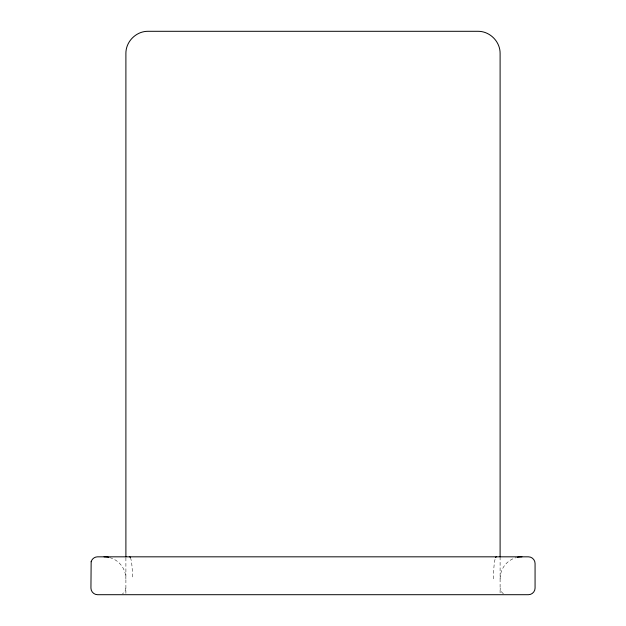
<?xml version="1.0" encoding="UTF-8"?>
<svg xmlns="http://www.w3.org/2000/svg" width="626" height="626" viewBox="0 0 626 626"><rect width="100%" height="100%" fill="white"/><g stroke="black" fill="none" stroke-linecap="round" stroke-linejoin="round"><path stroke-width="0.47" stroke-dasharray="3.13 2.35" d="M125.896 588.088L125.012 591.398L122.594 593.816M503.406 593.816L500.988 591.398L500.104 588.088M500.104 556.827L500.104 593.378M125.896 557.789L125.896 593.378M500.104 578.862A22.035 21.847 -90 0 1 516.293 557.578M493.491 578.862A22.035 2.88 -90 0 1 495.628 557.578M130.372 557.578A22.035 2.88 -90 0 1 132.509 578.862M109.706 557.578A22.035 21.847 -90 0 1 125.896 578.862"/><path stroke-width="0.94" d="M500.104 556.827L500.104 53.335C500.174 41.543 489.861 31.23 478.068 31.3L147.932 31.3C136.139 31.23 125.826 41.543 125.896 53.335L125.896 556.827M517.217 557.351A22.035 21.847 -90 0 1 521.951 556.827M495.628 557.578A22.035 2.88 -90 0 1 496.371 556.827M129.629 556.827A22.035 2.88 -90 0 1 130.372 557.578M104.049 556.827A22.035 21.847 -90 0 1 108.783 557.351M91.153 561.725L90.934 588.088C90.911 591.625 94.002 594.723 97.539 594.7L528.461 594.7C531.998 594.723 535.089 591.625 535.066 588.088L535.066 563.439C535.089 559.902 531.998 556.804 528.461 556.827L97.539 556.827C94.62 556.843 91.928 558.908 91.153 561.725"/></g></svg>
